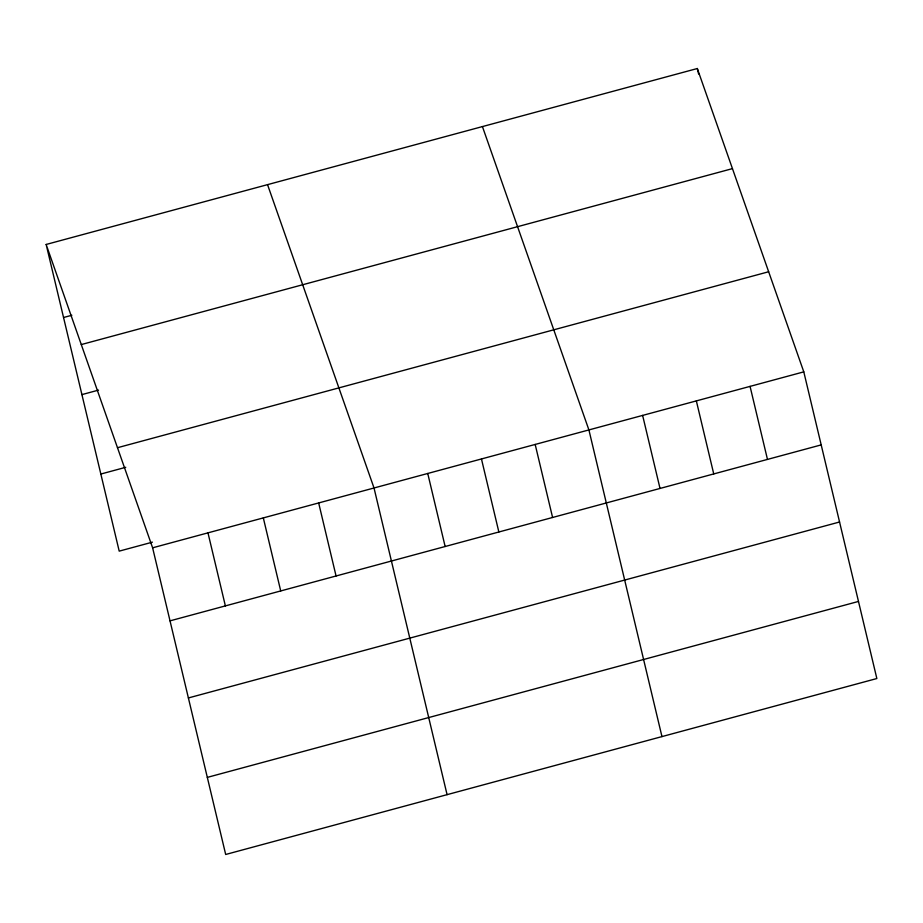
<?xml version="1.0" encoding="UTF-8"?>
<svg xmlns="http://www.w3.org/2000/svg" width="923" height="923" viewBox="0 0 923 923"><rect width="100%" height="100%" fill="white"/><g stroke="black" fill="none" stroke-linecap="round" stroke-linejoin="round"><path stroke-width="1.38" d="M46.15 244.468L697.315 68.521L803.795 371.865L876.85 678.532L225.685 854.479L152.618 547.812L46.15 244.468L119.205 551.135L152.422 542.159M63.549 317.5L71.856 315.262M81.282 344.567L732.458 168.621M81.916 394.606L98.519 390.117M117.486 447.713L768.651 271.754M100.838 474.041L125.747 467.303M152.618 547.812L803.795 371.865M170.017 620.856L821.193 444.898M188.384 697.95L839.561 522.003M207.317 777.385L858.482 601.438M482.429 126.578L588.909 429.933L661.964 736.6M267.543 184.646L374.023 487.99L447.078 794.657M697.315 68.521L698.63 74.025M750.064 386.379L767.475 459.412M696.346 400.894L713.744 473.937M642.627 415.408L660.026 488.452M535.178 444.448L552.589 517.48M481.46 458.962L498.858 531.994M427.741 473.476L445.14 546.508M318.666 502.943L336.064 575.987M263.32 517.907L280.719 590.939M207.975 532.859L225.374 605.892"/></g></svg>
